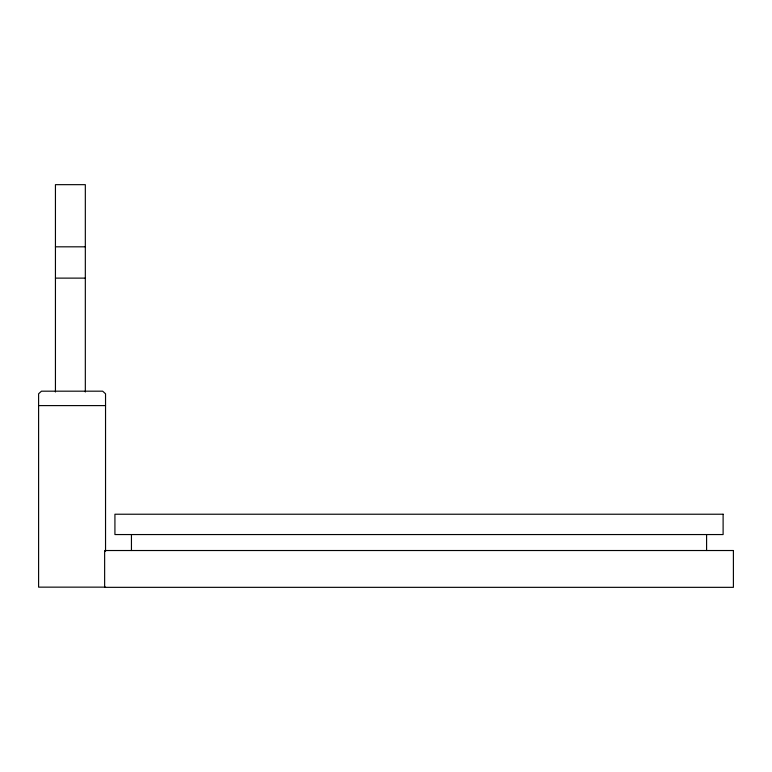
<?xml version="1.0" encoding="UTF-8"?>
<svg xmlns="http://www.w3.org/2000/svg" width="772" height="772" viewBox="0 0 772 772"><rect width="100%" height="100%" fill="white"/><g stroke="black" fill="none" stroke-linecap="round" stroke-linejoin="round"><path stroke-width="1.16" d="M55.439 246.818L85.325 246.818M55.439 278.123L85.325 278.123M38.6 405.599L105.542 405.599M105.542 587.145L38.6 587.145L38.6 393.788L41.466 391.182L102.666 391.182L105.542 393.788L105.542 551.372M706.592 534.552L706.592 550.523M131.443 534.552L131.443 550.523M85.325 391.993L85.325 184.662L55.439 184.662L55.439 391.993M723.113 514.229L114.922 514.229L114.922 534.552L723.113 534.552L723.113 514.229M733.4 550.523L104.635 550.523L104.635 587.338L733.4 587.338L733.4 550.523"/></g></svg>
